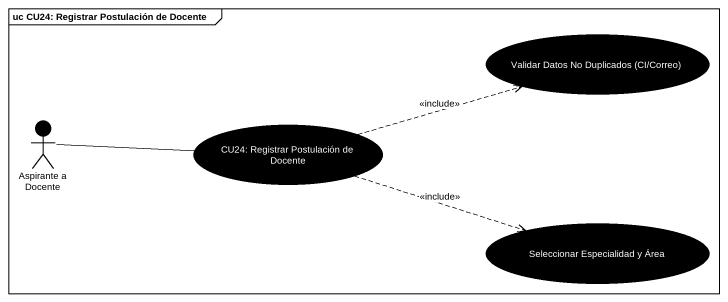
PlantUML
@startuml
mainframe uc CU24: Registrar Postulación de Docente
usecase "Validar Datos No Duplicados (CI/Correo)" as Validar_Datos_No_Duplicados #000000
actor "Aspirante a Docente" as Aspirante_a_Docente #000000
usecase "CU24: Registrar Postulación de Docente" as CU24_Registrar_Postulación #000000
usecase "Seleccionar Especialidad y Área" as Seleccionar_Especialidad_y #000000
Aspirante_a_Docente -right- CU24_Registrar_Postulación
CU24_Registrar_Postulación .right.> Validar_Datos_No_Duplicados : <<include>>
CU24_Registrar_Postulación .right.> Seleccionar_Especialidad_y : <<include>>
@enduml
